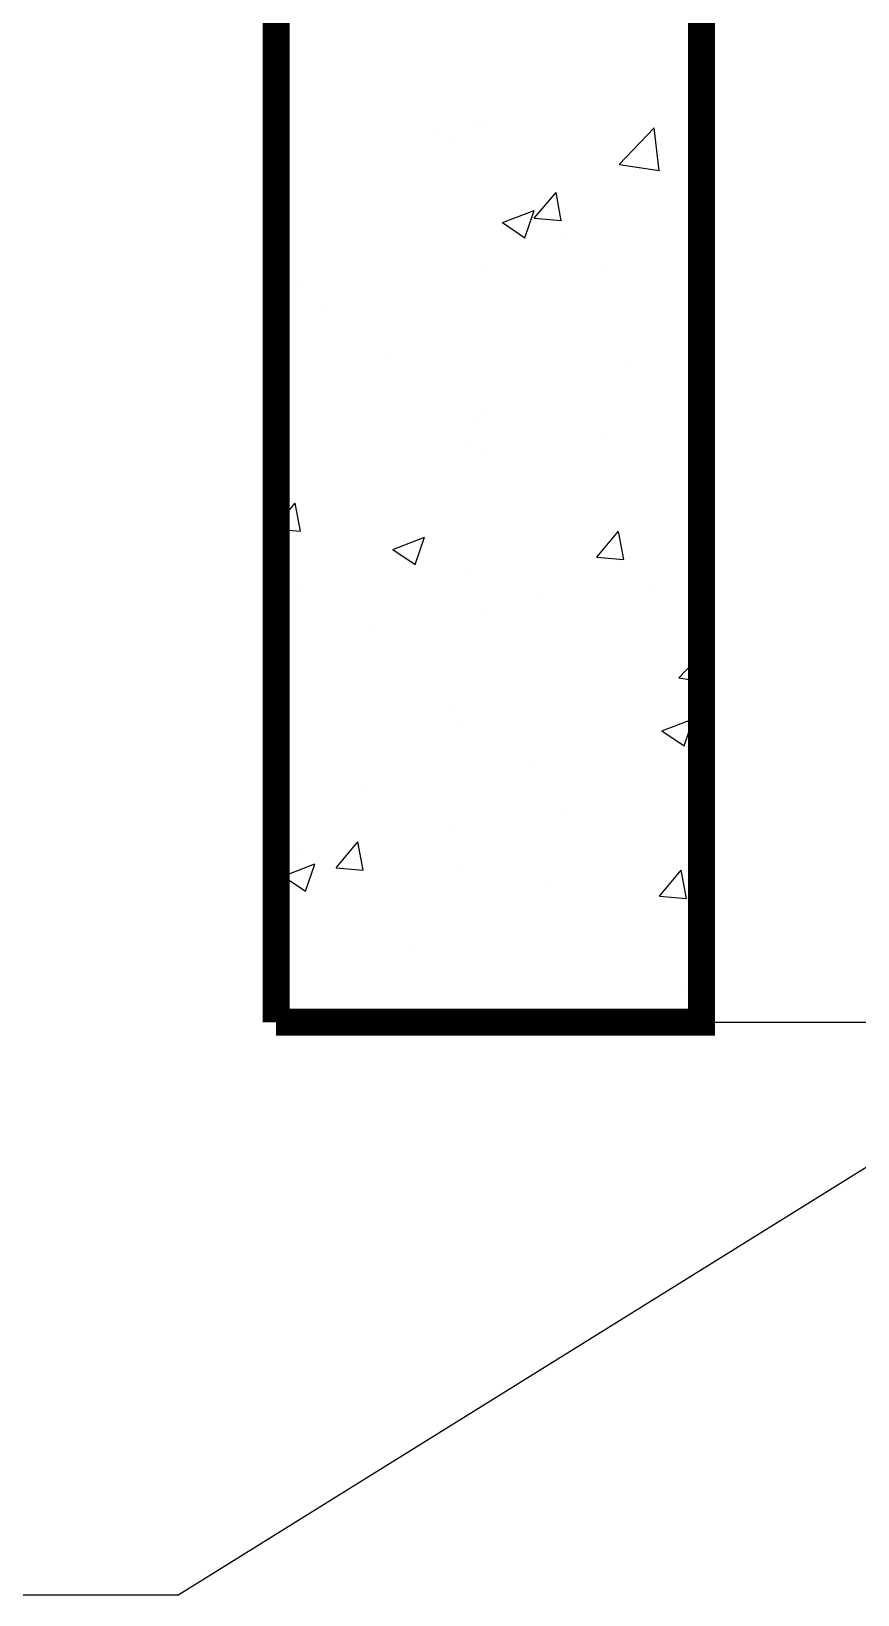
# Model space of a CAD drawing. Header units: millimetres. Extents: x 0 to 114, y 0 to 82.
# Drawn here: x 80.542 to 81.037, y 14.753 to 15.69 of the extents above; entities that cross this region are included whole.
import ezdxf

# ---------------------------------------------------------------- set-up
doc = ezdxf.new("R2010")
doc.units = ezdxf.units.MM
doc.layers.add('ARQ', color=8, linetype='Continuous')
doc.layers.add('PRAIO', color=3, linetype='Continuous')

# ---------------------------------------------------------------- blocks, each defined once
blk = doc.blocks.new('*X63')
at = {"color": 0}
for p, q in [((91.4074, 58.8147), (91.4074, 58.8147)), ((91.3058, 58.7918), (91.3058, 58.7918)), ((91.3884, 58.8048), (91.3884, 58.8048)), ((91.703, 58.7177), (91.7809, 58.7988)), ((91.792, 58.7038), (91.781, 58.7988)), ((91.3375, 58.7704), (91.3375, 58.7704)), ((91.703, 58.7177), (91.792, 58.7039)), ((91.5151, 58.5982), (91.5633, 58.6557)), ((91.5749, 58.5929), (91.5634, 58.6556)), ((91.4445, 58.5886), (91.5145, 58.6155)), ((91.4942, 58.555), (91.5145, 58.6154)), ((91.4445, 58.5886), (91.4942, 58.5551)), ((91.5151, 58.5982), (91.5749, 58.593)), ((91.5771, 58.5508), (91.5771, 58.5508)), ((91.3953, 58.4818), (91.3953, 58.4818)), ((91.6742, 58.4805), (91.6742, 58.4805)), ((90.9939, 58.4507), (90.9939, 58.4507)), ((91.0427, 58.3974), (91.0427, 58.3974)), ((91.1936, 58.2938), (91.1936, 58.2938)), ((91.7275, 58.2712), (91.7275, 58.2712)), ((91.4045, 58.1595), (91.4045, 58.1595)), ((91.3831, 58.1489), (91.3831, 58.1489)), ((91.6615, 58.119), (91.6615, 58.119)), ((91.3758, 58.1008), (91.3758, 58.1008)), ((91.4112, 58.0861), (91.4112, 58.0861)), ((90.9421, 57.9154), (90.9848, 57.9662)), ((90.9964, 57.9035), (90.9849, 57.9662)), ((90.9421, 57.9083), (90.9964, 57.9036)), ((91.2011, 57.8635), (91.2712, 57.8903)), ((91.2509, 57.8298), (91.2712, 57.8903)), ((91.6539, 57.846), (91.7021, 57.9035)), ((91.7137, 57.8407), (91.7021, 57.9034)), ((91.2011, 57.8635), (91.2509, 57.8299)), ((91.6539, 57.846), (91.7136, 57.8408)), ((91.371, 57.816), (91.371, 57.816)), ((90.9947, 57.7855), (90.9947, 57.7855)), ((91.7772, 57.7745), (91.7772, 57.7745)), ((91.5285, 57.7629), (91.5285, 57.7629)), ((91.3984, 57.7246), (91.3984, 57.7246)), ((91.1481, 57.6917), (91.1481, 57.6917)), ((91.8356, 57.578), (91.8862, 57.6307)), ((91.8356, 57.578), (91.8862, 57.5702)), ((91.8782, 57.5581), (91.8782, 57.5581)), ((91.3345, 57.5041), (91.3345, 57.5041)), ((91.3588, 57.4831), (91.3588, 57.4831)), ((91.7981, 57.4608), (91.8681, 57.4877)), ((91.7981, 57.4608), (91.8478, 57.4273)), ((91.8478, 57.4272), (91.8681, 57.4876)), ((91.5141, 57.3801), (91.5141, 57.3801)), ((91.1354, 57.3302), (91.1354, 57.3302)), ((91.3338, 57.2519), (91.3338, 57.2519)), ((91.5742, 57.2845), (91.5742, 57.2845)), ((91.866, 57.2252), (91.866, 57.2252)), ((91.8676, 57.2294), (91.8676, 57.2294)), ((90.991, 57.1844), (90.991, 57.1844)), ((91.0753, 57.1566), (91.1236, 57.2141)), ((91.1352, 57.1513), (91.1236, 57.214)), ((90.9578, 57.1383), (91.0278, 57.1652)), ((91.0076, 57.1047), (91.0279, 57.1651)), ((91.0753, 57.1566), (91.1351, 57.1514)), ((91.3466, 57.1502), (91.3466, 57.1502)), ((91.7926, 57.0938), (91.8408, 57.1513)), ((91.8524, 57.0885), (91.8409, 57.1512)), ((90.9578, 57.1383), (91.0076, 57.1048)), ((91.0108, 57.1402), (91.0108, 57.1402)), ((91.5446, 57.1176), (91.5446, 57.1176)), ((91.7926, 57.0938), (91.8524, 57.0886)), ((91.8826, 57.0688), (91.8826, 57.0688)), ((91.251, 56.9857), (91.251, 56.9857)), ((91.8539, 56.8923), (91.8539, 56.8923)), ((91.3345, 56.8173), (91.3345, 56.8173)), ((91.3729, 56.8345), (91.3729, 56.8345))]:
    blk.add_line(p, q, dxfattribs=at)
blk = doc.blocks.new('A$C05F867AE')
at = {"color": 252, "linetype": 'Continuous'}
for p in [(-3.76754, 11.56496), (-6.53693, 11.27415)]:
    blk.add_line(p, (-4.23507, 11.27415), dxfattribs=at)
at = {"layer": 'ARQ', "linetype": 'Continuous'}
blk.add_line((-3.97416, 11.56003), (-3.38399, 11.56003), dxfattribs=at)
at = {"layer": 'ARQ', "const_width": 0.0135}
for points in [[(-4.19333, 13.53404), (-4.19333, 13.57683), (-4.30571, 13.57683), (-4.30571, 13.08092), (-4.18657, 12.96178), (-4.18657, 11.56003)], [(-4.18657, 11.56003), (-3.97416, 11.56003), (-3.97416, 13.03747), (-4.0933, 13.15661), (-4.0933, 13.44563), (-4.19333, 13.44563), (-4.19333, 13.54355)]]:
    blk.add_lwpolyline(points, dxfattribs=at)
at = {"layer": 'PRAIO', "color": 7}
for p, q in [((-3.97416, 11.56003), (-3.97416, 13.03747)), ((-4.18657, 11.56003), (-4.18657, 12.96178))]:
    blk.add_line(p, q, dxfattribs=at)
at = {"layer": 'ARQ', "xscale": 0.2250000000001364, "yscale": 0.2250000000001364, "zscale": 0.2250000000001364}
blk.add_blockref('*X63', (-24.64855, -1.22313), dxfattribs=at)

msp = doc.modelspace()

# ---------------------------------------------------------------- block references
at = {"color": 7, "xscale": 1.199999999999999, "yscale": 1.199999999999999, "zscale": 1.199999999999999}
msp.add_blockref('A$C05F867AE', (85.71264, 1.22432), dxfattribs=at)

doc.saveas('drawing.dxf')
